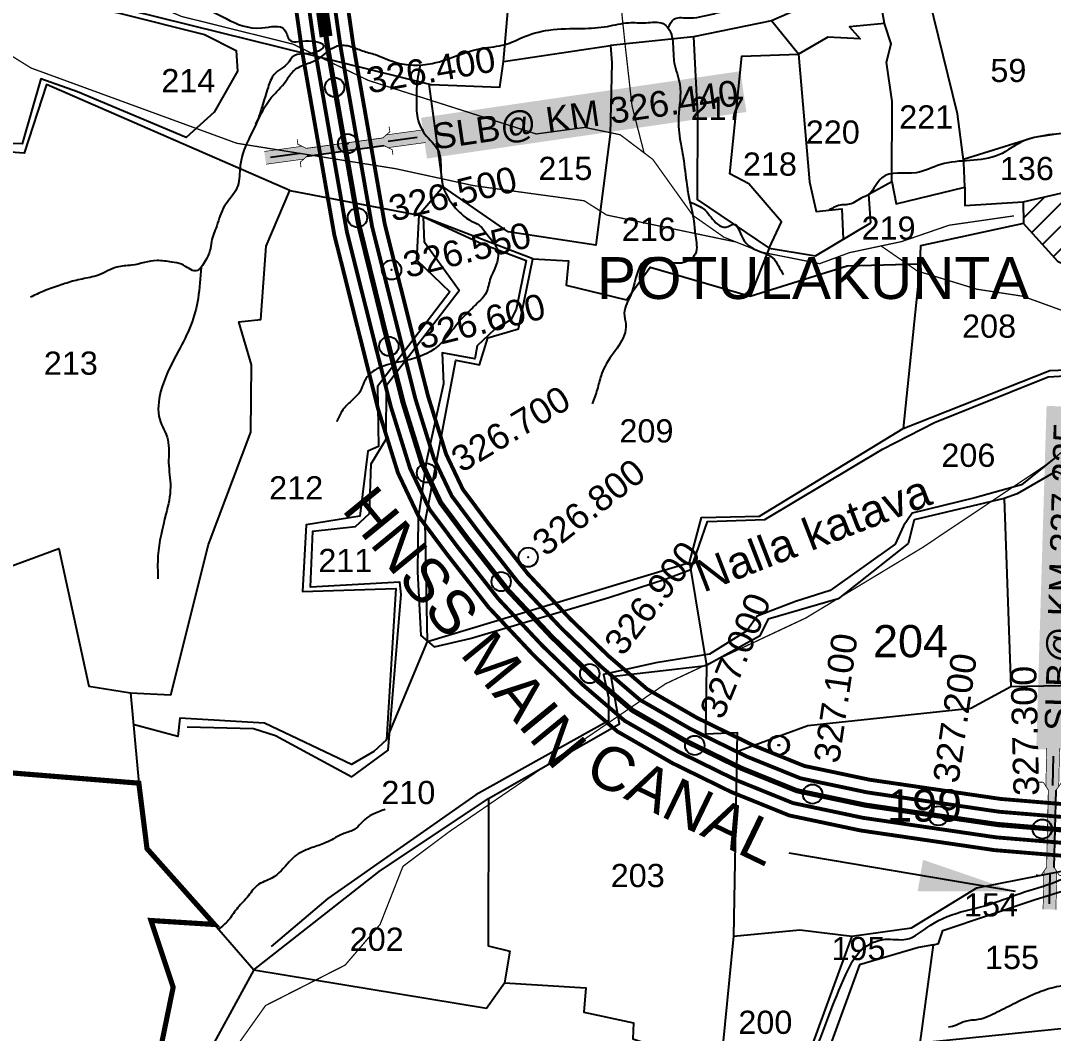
# Model space of a CAD drawing. Header units: feet. Extents: x 788859 to 794437, y 1564731 to 1569692.
# Drawn here: x 791154 to 791956, y 1566465 to 1567251 of the extents above; entities that cross this region are included whole.
import ezdxf
from ezdxf.enums import TextEntityAlignment as Align

# ---------------------------------------------------------------- set-up
doc = ezdxf.new("R2010")
doc.units = ezdxf.units.FT
doc.header["$LTSCALE"] = 15
doc.header["$MEASUREMENT"] = 0
doc.header["$PDMODE"] = 32
doc.header["$PDSIZE"] = 15
doc.linetypes.add('ACAD_ISO02W100', pattern=[15, 12, -3])
doc.linetypes.add('HIDDEN2', pattern=[0.1875, 0.125, -0.0625])
for name, color, linetype in [('CANAL1', 7, 'Continuous'), ('CSMark', 72, 'Continuous'), ('HILL', 17, 'Continuous'), ('PLOT', 7, 'Continuous'), ('PLOT NO', 7, 'Continuous'), ('ROADS', 6, 'Continuous'), ('STRUCTURE', 5, 'Continuous'), ('TANKS-STREAM', 4, 'Continuous'), ('text2', 7, 'Continuous'), ('VILLAGE', 30, 'Continuous'), ('VILLAGE STONES', 240, 'Continuous')]:
    doc.layers.add(name, color=color, linetype=linetype)
doc.styles.get("Standard").update_dxf_attribs({"font": 'arial.ttf'})
doc.dimstyles.get("Standard").update_dxf_attribs({"dimtxt": 0.18, "dimasz": 30, "dimexe": 0.18, "dimexo": 0.0625, "dimgap": 0.09, "dimtad": 0, "dimtih": 1, "dimtoh": 1, "dimdec": 4, "dimzin": 0, "dimdsep": 46, "dimtxsty": 'Standard', "dimcen": 0.09, "dimadec": 0, "dimazin": 0, "dimtfac": 1, "dimtdec": 4, "dimtofl": 0, "dimtmove": 0, "dimatfit": 3, "dimfxl": 1, "dimtolj": 1, "dimtzin": 0, "dimarcsym": 0})

# ---------------------------------------------------------------- blocks, each defined once
blk = doc.blocks.new('SLB')
at = {"layer": 'STRUCTURE'}
h = blk.add_hatch(dxfattribs=at)
h.set_pattern_fill('DOTS', color=6, scale=20, angle=320.3722479339738, style=0)
h.set_pattern_definition([(320.3722479339738, (-159.4326987297973, -72.95644191955216), (1.278624159801223, 0.5641323053793466), [0, -1.25])])
h.paths.add_polyline_path([(769699.5186717048, 1706871.072614055), (769699.5186717047, 1706861.072614055), (769729.1055765299, 1706861.072614055), (769732.1055765299, 1706863.072614055), (769792.1055765299, 1706863.072614054), (769795.1055765299, 1706861.072614054), (769824.692481355, 1706861.072614054), (769824.6924813552, 1706871.072614054), (769795.10557653, 1706871.072614054), (769792.10557653, 1706869.072614054), (769732.10557653, 1706869.072614055), (769729.10557653, 1706871.072614055)])
at = {"layer": 'STRUCTURE', "color": 6, "linetype": 'ACAD_ISO02W100', "ltscale": 0.5, "const_width": 0.5}
for points in [[(769699.5186717048, 1706871.072614055), (769729.10557653, 1706871.072614055)], [(769795.10557653, 1706871.072614054), (769824.6924813552, 1706871.072614054)], [(769699.5186717047, 1706861.072614055), (769729.1055765299, 1706861.072614055)], [(769795.1055765299, 1706861.072614054), (769824.692481355, 1706861.072614054)]]:
    blk.add_lwpolyline(points, dxfattribs=at)
at = {"layer": 'STRUCTURE', "color": 6, "const_width": 0.6280741461245082}
for points in [[(769726.10557653, 1706877.072614055), (769726.10557653, 1706873.072614055), (769732.10557653, 1706869.072614055), (769792.10557653, 1706869.072614054), (769798.10557653, 1706873.072614054), (769798.10557653, 1706877.072614054)], [(769726.1055765299, 1706855.072614055), (769726.1055765299, 1706859.072614055), (769732.1055765299, 1706863.072614055), (769792.1055765299, 1706863.072614054), (769798.1055765299, 1706859.072614054), (769798.1055765299, 1706855.072614054)]]:
    blk.add_lwpolyline(points, dxfattribs=at)
at = {"layer": 'STRUCTURE', "color": 6}
blk.add_lwpolyline([(769732.1055765299, 1706863.072614055), (769792.1055765299, 1706863.072614054)], dxfattribs=at)
blk.add_lwpolyline([(769732.1055765299, 1706863.072614055), (769792.1055765299, 1706863.072614054)], dxfattribs=at)
at = {"layer": 'STRUCTURE', "color": 0}
blk.add_circle((769762.10557653, 1706866.072614054), 1.244237561477348, dxfattribs=at)
for points in [[(769703.7546974146, 1706866.04706475), (769726.6638708343, 1706866.04706475)], [(769818.6333223742, 1706865.844362141), (769795.7241489545, 1706865.844362142)]]:
    blk.add_leader(points, dimstyle='Standard', override={"dimasz": 10, "dimgap": 0.09, "dimtad": 0}, dxfattribs=at)

msp = doc.modelspace()

# ---------------------------------------------------------------- hatches: boundary and pattern name
at = {"layer": 'VILLAGE'}
h = msp.add_hatch(dxfattribs=at)
h.set_pattern_fill('ANSI31', color=256, scale=100)
h.set_pattern_definition([(45, (0, 0), (-8.838834764831843, 8.838834764831844), [])])
edge = h.paths.add_edge_path()
edge.add_line((791969.2925408706, 1567059.492332951), (791975.2032481574, 1567047.000745082))
edge.add_line((791975.2032481574, 1567047.000745082), (791991.3102264665, 1567037.14497534))
edge.add_line((791991.3102264665, 1567037.14497534), (792014.1220254174, 1567036.25867225))
edge.add_line((792014.1220254174, 1567036.25867225), (792017.6704561395, 1567014.101816585))
edge.add_line((792017.6704561395, 1567014.101816585), (792007.464955907, 1566982.035612505))
edge.add_line((792007.464955907, 1566982.035612505), (792046.8901359229, 1566985.056042517))
edge.add_line((792046.8901359229, 1566985.056042517), (792052.0281978004, 1566988.339765701))
edge.add_spline(control_points=[(792052.0281978003, 1566988.339765701), (792047.5418798048, 1566995.931694127), (792059.1386036922, 1567015.30539745), (792057.1364953258, 1567038.859553243), (792062.7096924369, 1567056.503252617), (792072.4836606074, 1567066.31831308), (792077.5280827177, 1567067.898106252), (792079.9041040197, 1567068.337175353)], knot_values=[72.35722981926803, 72.35722981926803, 72.35722981926803, 72.35722981941217, 102.598049199164, 122.1961009856468, 145.8009485001691, 154.8066159166501, 162.0997855718149, 162.0997855718149, 162.0997855718149, 162.0997855718149], degree=3, periodic=0)
edge.add_line((792079.9041040199, 1567068.337175353), (792088.979748823, 1567093.112318533))
edge.add_line((792088.979748823, 1567093.112318533), (792107.0914721154, 1567122.121110689))
edge.add_line((792107.0914721154, 1567122.121110689), (792115.1999320717, 1567129.890619769))
edge.add_line((792115.1999320717, 1567129.890619769), (792116.3613243519, 1567132.864479352))
edge.add_line((792116.3613243519, 1567132.864479352), (792121.0756413412, 1567145.793666736))
edge.add_spline(control_points=[(792121.075641341, 1567145.793666736), (792116.482153021, 1567148.82698942), (792108.0058679711, 1567154.445426974), (792096.9976264732, 1567164.657847418), (792088.8343858654, 1567171.310607485), (792081.5472347799, 1567178.835676662), (792079.3248036775, 1567178.03862277), (792079.2324862011, 1567177.998179806)], knot_values=[0.3208988009784841, 0.3208988009784841, 0.3208988009784841, 0.3208988009784841, 16.92725908593752, 30.99063875119054, 43.78759196857929, 53.05948131607946, 53.46836143048316, 53.46836143048316, 53.46836143048316, 53.46836143048316], degree=3, periodic=0)
edge.add_spline(control_points=[(792075.0016031312, 1567171.09363557), (792075.1137916285, 1567171.170786728), (792077.8881755163, 1567173.089782964), (792080.4818718758, 1567175.062015357), (792082.9709756046, 1567176.954716091)], knot_values=[0, 0, 0, 0, 0.3985503155688583, 9.883282358289678, 9.883282358289678, 9.883282358289678, 9.883282358289678], degree=3, periodic=0)
edge.add_spline(control_points=[(792063.2263873619, 1567168.075794687), (792065.1540751058, 1567167.890421048), (792069.3972539182, 1567167.482381155), (792073.0744442241, 1567169.768843364), (792074.9906632267, 1567171.086113704)], knot_values=[9.896235888334772, 9.896235888334772, 9.896235888334772, 9.896235888334772, 15.56248419973984, 22.36864219817531, 22.36864219817531, 22.36864219817531, 22.36864219817531], degree=3, periodic=0)
edge.add_line((792074.9998168587, 1567171.09086264), (792074.9769598226, 1567171.055380387))
edge.add_spline(control_points=[(792074.9769598224, 1567171.055380387), (792073.9987895318, 1567168.863446371), (792072.9990036201, 1567167.024274426), (792071.5878259708, 1567165.794238803)], knot_values=[61.43774692683471, 61.43774692683471, 61.43774692683471, 61.43774692703061, 67.69600858874986, 67.69600858907394, 67.69600858907394, 67.69600858907394], degree=3, periodic=0)
edge.add_spline(control_points=[(792002.1275881523, 1567164.669645388), (792004.2997297032, 1567164.590543736), (792012.3873074382, 1567164.07402044), (792024.8142600809, 1567161.398692723), (792040.2256085341, 1567162.716846749), (792054.4669799805, 1567164.828009577), (792067.5968788964, 1567162.315578922), (792071.5878259708, 1567165.794238803)], knot_values=[67.69600858874986, 67.69600858874986, 67.69600858874986, 67.69600858874986, 74.22927470036817, 92.07704567694498, 105.5636021330027, 119.7799894398232, 137.4789595744671, 137.4789595744671, 137.4789595744671, 137.4789595747912], degree=3, periodic=0)
edge.add_line((792071.5878259705, 1567165.794238802), (792060.4305912307, 1567148.474240766))
edge.add_line((792060.4305912307, 1567148.474240766), (792028.5228036324, 1567150.528089877))
edge.add_line((792028.5228036324, 1567150.528089877), (792002.2223631912, 1567159.859979267))
edge.add_line((792002.2223631912, 1567159.859979267), (791999.776221194, 1567126.427789639))
edge.add_line((791999.776221194, 1567126.427789639), (791932.061104014, 1567110.943553292))
edge.add_line((791932.061104014, 1567110.943553292), (791932.4639791066, 1567094.014496785))
edge.add_line((791932.4639791066, 1567094.014496785), (791959.2896819945, 1567064.261736799))
edge.add_line((791959.2896819945, 1567064.261736799), (791969.2925408706, 1567059.492332951))
h.paths.add_polyline_path([(791996.8125587362, 1566979.674864567), (792067.8476883405, 1566979.674864567), (792067.8476883405, 1567017.967838646), (791996.8125587362, 1567017.967838646)], flags=9)
h.paths.add_polyline_path([(792005.9129083856, 1567087.525449487), (792076.9565645929, 1567087.525449487), (792076.9565645929, 1567125.844003375), (792005.9129083856, 1567125.844003375)], flags=24)
h.paths.add_polyline_path([(792072.5653097144, 1567135.040223381), (792143.6089659217, 1567135.040223381), (792143.6089659217, 1567173.358777268), (792072.5653097144, 1567173.358777268)], flags=9)

# ---------------------------------------------------------------- linework, layer by layer
at = {"layer": 'CANAL1', "color": 1, "const_width": 3}
for points in [[(791274.7842579533, 1567821.223731215), (791279.9202526471, 1567792.40156275), (791309.1723630036, 1567630.954361478), (791334.150621703, 1567490.000133381), (791352.4013558332, 1567368.838845611), (791372.6418672767, 1567227.057014778), (791397.5081179168, 1567085.324013167), (791416.4391082356, 1567009.908705946), (791431.6140383123, 1566949.681637852), (791446.9727769133, 1566900.300087129), (791462.845762929, 1566866.954203347), (791485.0945263978, 1566837.161178687), (791517.2132270415, 1566796.167989349), (791551.9469321715, 1566759.215240424), (791583.7534612084, 1566728.424117337), (791617.2327434224, 1566699.761901383), (791659.9961194623, 1566675.131095794), (791705.4715140429, 1566652.832174401), (791750.5723430567, 1566634.583737533), (791805.9863861491, 1566622.895057463), (791910.0153888372, 1566607.638177407), (791970.7999985751, 1566602.593557953)], [(791319.2897459528, 1567799.47590757), (791348.5452703004, 1567638.009863922), (791373.6273016689, 1567496.470038699), (791391.9780982988, 1567374.644465249), (791412.1502882792, 1567233.341216302), (791436.656497895, 1567093.660381533), (791455.2354500963, 1567019.647487094), (791470.1343417052, 1566960.516038374), (791484.3187606849, 1566914.910170371), (791497.262377901, 1566887.718288833), (791516.8667301803, 1566861.466360193), (791547.5906004773, 1566822.25339681), (791580.4466056953, 1566787.298309037), (791610.6963879967, 1566758.014234402), (791640.420592933, 1566732.566807677), (791678.8045755237, 1566710.458440646), (791721.7992219389, 1566689.375957479), (791762.2928231993, 1566672.991670487), (791813.023196367, 1566662.290933477), (791914.5761867008, 1566647.397185073), (791971.989264203, 1566642.632374887)]]:
    msp.add_lwpolyline(points, dxfattribs=at)
at = {"layer": 'CANAL1', "color": 5, "const_width": 3}
for points in [[(791284.7604705796, 1567822.241238208), (791289.7626259736, 1567794.170148955), (791319.0155898278, 1567632.718237089), (791344.0197916945, 1567491.61760971), (791362.2955414496, 1567370.29025052), (791382.5189725274, 1567228.628065159), (791407.2952129113, 1567087.408105259), (791426.1381937008, 1567012.343401233), (791441.2441142547, 1566952.390237679), (791456.3092728562, 1566903.952607939), (791471.449916672, 1566872.145224719), (791493.0375773434, 1566843.237474063), (791524.8075704, 1566802.689341215), (791559.0718505534, 1566766.236007577), (791590.4891929048, 1566735.821646604), (791623.0297058003, 1566707.963127956), (791664.6982334777, 1566683.962932007), (791709.5534410169, 1566661.96812017), (791753.5024630923, 1566644.185720771), (791807.7455887035, 1566632.744026466), (791911.1555883031, 1566617.577929324), (791971.0973149821, 1566612.603262187)], [(791309.4473726264, 1567797.707321365), (791338.7020434762, 1567636.245988311), (791363.7581316774, 1567494.85256237), (791382.0839126824, 1567373.19306034), (791402.2731830286, 1567231.770165921), (791426.8694029005, 1567091.576289441), (791445.5363646311, 1567017.212791807), (791460.5042659511, 1566957.807437941), (791474.982264742, 1566911.257649561), (791488.658224158, 1566882.527267461), (791508.9236792347, 1566855.390064816), (791539.9962571182, 1566815.732044945), (791573.3216873147, 1566780.277541884), (791603.9606562994, 1566750.616705136), (791634.6236305555, 1566724.365581103), (791674.1024615084, 1566701.626604433), (791717.7172949649, 1566680.24001171), (791759.3627031636, 1566663.389687249), (791811.2639938125, 1566652.441964474), (791913.4359872349, 1566637.457433157), (791971.691947796, 1566632.622670653)]]:
    msp.add_lwpolyline(points, dxfattribs=at)
at = {"layer": 'CANAL1', "color": 1, "linetype": 'HIDDEN2', "ltscale": 5, "const_width": 4}
msp.add_lwpolyline([(791382.6512206573, 1567298.460418503), (791392.396077778, 1567230.19911554), (791416.238014875, 1567094.304510523), (791435.837279166, 1567014.77809652), (791450.8741901029, 1566955.09883781), (791465.6457687991, 1566907.60512875), (791480.054070415, 1566877.33624609), (791500.980628289, 1566849.31376944), (791527.0354686296, 1566816.059902321), (791532.4019137591, 1566809.21069308), (791566.196768934, 1566773.25677473), (791597.2249246021, 1566743.21917587), (791628.826668178, 1566716.16435453), (791669.400347493, 1566692.79476822), (791713.6353679909, 1566671.10406594), (791732.3046446139, 1566663.550211094), (791756.432583128, 1566653.78770401), (791809.504791258, 1566642.59299547), (791912.295787769, 1566627.51768124), (791929.0740231642, 1566626.125226587), (791971.3946313891, 1566622.61296642)], dxfattribs=at)
at = {"layer": 'CANAL1', "color": 5, "linetype": 'HIDDEN2', "ltscale": 5, "const_width": 4}
msp.add_lwpolyline([(791062.1225635114, 1566324.593911679), (791257.4764552151, 1566428.043865058), (791272.4863613094, 1566501.323794245), (791255.2341583843, 1566553.030821178), (791304.5751216835, 1566549.928489761), (791252.1668504074, 1566608.795936451), (791245.8368159572, 1566659.628566665), (791054.1152204083, 1566675.068424717)], dxfattribs=at)
at = {"layer": 'CSMark', "color": 2}
for p in [(791408, 1567156), (791742, 1566689), (791947, 1566624)]:
    msp.add_point(p, dxfattribs=at)
at = {"layer": 'CSMark', "color": 3}
msp.add_point((791527.0354686296, 1566816.059902321), dxfattribs=at)
at = {"layer": 'HILL'}
for points in [[(791146.0298040496, 1567286.441080642), (791165.2384718875, 1567270.746381885), (791229.7430755935, 1567257.437118707), (791296.6705121475, 1567240.629399717), (791321.3545951304, 1567228.301217275), (791322.43411216, 1567212.250663208), (791304.2952326019, 1567180.463921894), (791282.6558740798, 1567160.756127026), (791198.3165949136, 1567196.168992773), (791169.7309091343, 1567206.419852679), (791155.3877386744, 1567155.93232754), (791114.4098709245, 1567156.862615384)], [(791283.4311805912, 1566703.33989362), (791334.7667990846, 1566702.048716935), (791351.9402873302, 1566696.699599964), (791411.0517960805, 1566664.510938914), (791439.2835050451, 1566685.28950287), (791449.331806713, 1566806.053189556), (791448.4416261192, 1566815.645877294), (791379.1295233506, 1566811.67137158), (791380.9525413637, 1566855.290721437), (791414.0815532341, 1566858.894728845), (791424.9059097788, 1566869.051629525), (791426.2181684347, 1566907.385772988), (791437.7239116381, 1566926.558640905), (791438.0516956651, 1566968.496791776), (791494.4964044606, 1567042.037578791), (791467.5994051127, 1567079.388811143), (791466.6429736328, 1567099.191086177), (791512.3890718158, 1567078.346107798), (791546.4766417231, 1567065.324085198), (791538.7682023356, 1567027.251660978), (791534.4201996031, 1567019.352527254), (791522.0755388328, 1567011.929901027), (791508.4713791644, 1566999.103094063), (791506.5645442309, 1566988.943142758), (791481.333666679, 1566993.678511784), (791482.388975509, 1566969.459111174), (791468.9550689596, 1566909.97102445), (791462.6542068241, 1566865.183285532), (791462.0442890569, 1566823.767554052), (791464.7503781931, 1566774.128254967), (791474.9809068257, 1566765.442212735), (791502.8590131586, 1566771.828999521), (791610.6243731403, 1566803.603080745), (791655.1266675456, 1566818.164930212), (791674.2012827372, 1566825.338539786), (791687.2700822391, 1566862.702670479), (791731.7140041464, 1566864.300892488), (791822.9520893695, 1566918.846662975), (791863.4004886282, 1566939.466747004), (791951.5455798248, 1566975.123205092), (792026.6519013812, 1566979.379435949)], [(791956.2022832677, 1566911.647494969), (791930.8562711251, 1566891.300594336), (791894.7266883501, 1566881.153760715), (791846.0567472635, 1566869.194093674), (791839.1934885612, 1566859.338747194), (791832.8181640726, 1566845.204595237), (791782.250368437, 1566809.275563879), (791755.3496272622, 1566800.733053515), (791725.6282970515, 1566789.334853855), (791717.6739216566, 1566777.913469451), (791688.7447361778, 1566759.641603386), (791647.0057808585, 1566752.917112503), (791606.4507395362, 1566743.975275434), (791610.3916387805, 1566726.101618101), (791610.3152982473, 1566708.011772022), (791507.4835368912, 1566650.539537757), (791392.5084250462, 1566570.071088289), (791348.5894814377, 1566532.934162286)]]:
    msp.add_lwpolyline(points, dxfattribs=at)
at = {"layer": 'PLOT'}
for points in [[(791168.0666747994, 1567277.550133553), (791472.5607934424, 1567201.868184083), (791525.9485648196, 1567199.8022482), (791528.8962943328, 1567219.67993569), (791534.5092592702, 1567285.84526661), (791376.9489837107, 1567290.713349023), (791255.3132085768, 1567331.462004038), (791194.02924589, 1567404.625034303), (791190.5245535993, 1567467.183456208), (791187.6915873097, 1567499.296203376)], [(791867.8342270541, 1567417.612360192), (791873.9118626663, 1567310.966989218), (791736.7264732708, 1567251.350343111), (791676.4123802048, 1567238.804815771), (791611.8652897748, 1567232.066350609)], [(791168.1922723134, 1567327.722862137), (791183.9220568106, 1567312.329727574), (791168.0666747994, 1567277.550133553), (791150.5456209658, 1567287.648901517), (791103.3590763645, 1567152.546580673), (791115.806472158, 1567113.145871251), (791119.7894783039, 1566968.488867548), (791121.1307676199, 1566919.775185858), (791131.0246373889, 1566822.264371976), (791183.7968605666, 1566841.688354545), (791207.0223689006, 1566734.990306897), (791239.2656182295, 1566729.655891593), (791245.8368159572, 1566659.628566665)], [(791824.5335812557, 1567249.170755499), (791821.6251762039, 1567265.265103193), (791841.9603366365, 1567265.415015236), (791842.3993260304, 1567281.558792412), (791855.2812972475, 1567284.779646346), (791877.7146985765, 1567296.615301376), (791873.9118626663, 1567310.966989218)], [(791886.7480891019, 1567122.311973434), (791886.0707453205, 1567141.423503947), (791881.0917870032, 1567179.234712753), (791855.2812972475, 1567284.779646346)], [(791735.0768522487, 1567074.913068648), (791744.5793274189, 1567095.239049071), (791719.171311486, 1567124.675568609), (791704.4390842405, 1567132.568049824), (791713.9098590798, 1567223.826961019), (791757.7927476666, 1567225.538411746), (791736.7264732708, 1567251.350343111)], [(791830.201520185, 1567126.625868367), (791830.4687660134, 1567188.819883139), (791826.0744581046, 1567219.290272617), (791829.6931110788, 1567233.492589614), (791824.5335812557, 1567249.170755499), (791797.4097347485, 1567246.594288831), (791805.7693929228, 1567237.265466234), (791780.5130570546, 1567238.598077863), (791757.7927476666, 1567225.538411746)], [(791676.4123802048, 1567238.804815771), (791679.4114722796, 1567177.271965425), (791679.268620155, 1567112.586993381), (791735.0768522487, 1567074.913068648), (791720.1636522274, 1567037.685632853)], [(791528.8962943328, 1567219.67993569), (791611.8652897748, 1567232.066350609), (791612.8764902068, 1567218.757011486), (791611.6706738187, 1567163.416196003), (791600.4840684051, 1567077.192778022), (791532.3363821516, 1567087.537430601), (791481.9661612697, 1567122.483172627), (791471.1351847448, 1567202.222518827)], [(791757.7927476666, 1567225.538411746), (791766.3462192569, 1567126.316122304), (791771.3817566461, 1567103.279818733), (791791.5227023925, 1567105.443531183), (791792.4931739182, 1567081.729646824)], [(791362.9643224988, 1567119.577476743), (791174.1045846804, 1567201.857360109), (791156.7564782221, 1567148.569491739), (791103.3590763645, 1567152.546580673)], [(791977.1060705576, 1567166.292667156), (791940.763045509, 1567160.737262379), (791885.7807405838, 1567143.625858126)], [(791932.061104014, 1567110.943553292), (791999.776221194, 1567126.427789639), (792002.2223631912, 1567159.859979267)], [(791481.9661612697, 1567122.483172627), (791463.210399607, 1567100.502386943), (791461.4460153612, 1567065.682744217), (791487.3014473582, 1567041.014004931), (791431.1047858923, 1566967.537801012), (791431.9229754482, 1566920.823332197), (791423.6463801665, 1566917.408007525), (791417.3432308075, 1566866.841827478), (791375.5654047071, 1566860.087487154), (791372.7412663578, 1566808.295131224), (791445.1584655464, 1566810.713387469), (791438.1169793638, 1566693.295095335), (791428.2040049706, 1566684.176618638), (791410.7736381597, 1566674.225778322), (791343.4180589111, 1566706.068106534), (791277.5487837894, 1566710.031485101), (791276.140326045, 1566695.959957793), (791241.5577709136, 1566705.229093398)], [(791814.0191031136, 1567094.594301005), (791812.3121004796, 1567116.765408236), (791830.201520185, 1567126.625868367)], [(791830.201520185, 1567126.625868367), (791830.201520185, 1567126.625868367), (791833.6969832655, 1567109.164452727), (791886.7480891019, 1567122.311973434), (791886.7480891019, 1567107.93196286), (791932.061104014, 1567110.943553292), (791932.4639791066, 1567094.014496785)], [(791239.2656182295, 1566729.655891593), (791270.5915643096, 1566728.222075806), (791299.8509698242, 1566844.804396329), (791332.6471692307, 1566932.028129928), (791333.2101510585, 1566984.215019718), (791323.4548757803, 1567017.596156268), (791340.504838619, 1567019.478264988), (791344.6892823114, 1567076.362579198), (791362.9643224988, 1567119.577476743), (791463.210399607, 1567100.502386943)], [(791438.1169793638, 1566693.295095335), (791469.9260545392, 1566769.576692978), (791468.0673718404, 1566862.564734058), (791491.9317020345, 1566987.820124738), (791510.1622012507, 1566984.299987916), (791516.7494497789, 1567005.26801041), (791540.4950040493, 1567012.308464453), (791551.7080932837, 1567066.694785809), (791463.210399607, 1567100.502386943)], [(791673.2692321953, 1566831.008880363), (791682.4707548562, 1566865.943076817), (791727.617242713, 1566866.974781961), (791839.0663773051, 1566934.837312042), (791952.912698953, 1566979.791261447), (792007.464955907, 1566982.035612505), (792017.6704561395, 1567014.101816585), (792014.1220254174, 1567036.25867225), (791991.3102264665, 1567037.14497534), (791975.2032481574, 1567047.000745082), (791969.2925408706, 1567059.492332951), (791959.2896819945, 1567064.261736799), (791932.4639791066, 1567094.014496785), (791852.3805163258, 1567076.774070619), (791851.7023700044, 1567057.830492106), (791839.0663773051, 1566934.837312042)], [(791735.0768522487, 1567074.913068648), (791770.9672447229, 1567068.864992643), (791814.0191031136, 1567094.594301005)], [(791551.7080932837, 1567066.694785809), (791579.2027132825, 1567064.974134704), (791577.3965969556, 1567046.028391397), (791624.3544176496, 1567034.751253437), (791642.6483175277, 1567060.127880638), (791720.1636522274, 1567037.685632853), (791795.5169440988, 1567061.083276764), (791851.8757380474, 1567062.673416163)], [(792040.2037737016, 1566693.957161759), (792140.6621226463, 1566707.222302987), (792170.4668541083, 1566759.801020645), (792170.4668541083, 1566831.067871023), (792167.4432845628, 1566841.86262053), (792151.2941729024, 1566869.270546897), (792134.7345620191, 1566886.662689102), (792093.1597785451, 1566914.252638635), (792065.6394772654, 1566885.758887253), (792036.9057354673, 1566891.891751057), (792016.390806069, 1566874.728896706), (791957.5144634584, 1566901.556297254), (791927.5881471826, 1566884.249844845), (791917.4785504831, 1566880.447563095), (791847.4376723096, 1566863.957599142), (791842.9574926181, 1566845.527798607), (791788.6696726023, 1566802.612905548), (791734.2434144323, 1566786.848689069), (791727.5698928514, 1566773.659315661), (791686.4160416209, 1566751.027287527)], [(791917.4785504831, 1566880.447563095), (791922.569864404, 1566734.408879081)], [(791469.9260545392, 1566769.576692978), (791673.2692321953, 1566831.008880363), (791686.4160416209, 1566751.027287527)], [(791335.1848007909, 1566514.681660852), (791432.3234429208, 1566590.941249747), (791517.2470245946, 1566647.733560176), (791618.7550958926, 1566705.733104532), (791612.311100759, 1566742.290355922), (791686.4160416209, 1566751.027287527), (791685.4951269417, 1566697.915849937), (791710.12026508, 1566699.065356001), (791707.4064759843, 1566540.80748747), (791697.1688741506, 1566438.450935889)], [(791707.4064759843, 1566540.80748747), (791758.8260179493, 1566545.671961892), (791799.2611945871, 1566540.862870138), (791845.4726530575, 1566547.355089886), (791896.2569845924, 1566578.373894059), (791995.9954551344, 1566598.102751902), (792040.2037737016, 1566693.957161759), (792037.4229725137, 1566736.804946178), (791922.569864404, 1566734.408879081), (791891.5440682935, 1566717.500568524), (791765.0111939247, 1566704.090386041), (791709.8588736473, 1566683.822000847)], [(791517.2470245946, 1566647.733560176), (791517.0524086384, 1566533.264440223), (791533.649337633, 1566529.119218889), (791529.5816635145, 1566504.684457846)], [(791862.4568076143, 1566534.067579112), (791866.5176601426, 1566535.267957855), (791869.8353606075, 1566545.311884349), (791940.6286200548, 1566568.9871632), (791984.8598110126, 1566582.783761563), (791991.3519585477, 1566584.219020547), (792002.9779546252, 1566577.906298371), (791989.9711884342, 1566521.44700555), (791974.4978154751, 1566505.881950196), (791979.5807027258, 1566470.841317996), (791852.2135880005, 1566457.914065165)], [(791304.5751216835, 1566549.928489761), (791335.1848007909, 1566514.681660852), (791291.8488432313, 1566435.529906041), (791246.6947312444, 1566353.282133798), (791184.7282082661, 1566289.572943032), (791112.2668693761, 1566201.159474265), (791040.6172997218, 1566197.761107153), (791032.5694283474, 1566105.343309116), (790955.0597114279, 1566097.332666182), (790841.6455575837, 1566143.929514477), (790702.7555731743, 1566186.225817408), (790711.9109497836, 1566228.560725847), (790685.753361467, 1566231.957830162), (790724.5192548521, 1566295.203033232)], [(791799.2611945871, 1566540.862870138), (791736.0198367785, 1566367.938877314)], [(791709.3835333367, 1566254.908985136), (791725.5262246769, 1566317.088567942), (791755.6965131203, 1566355.626787018), (791746.5114425301, 1566371.81873088), (791791.44124458, 1566404.524631836), (791850.742532134, 1566446.596698101), (791852.2135880005, 1566457.914065165), (791862.4568076143, 1566534.067579112), (791850.8063340661, 1566532.035377949), (791805.1293672526, 1566518.548525649), (791782.6429982819, 1566456.809839393), (791746.5114425301, 1566371.81873088)], [(791335.1848007909, 1566514.681660852), (791515.6724410648, 1566484.983381537), (791529.5816635145, 1566504.684457846), (791592.8551229241, 1566500.80478468), (791591.0943501084, 1566481.983156278), (791629.653589437, 1566473.715804755), (791629.1255181003, 1566461.22674248), (791697.1688741506, 1566438.450935889), (791712.8292389356, 1566367.799428446), (791736.0198367785, 1566367.938877314), (791654.5194895829, 1566286.090329321), (791606.7210082123, 1566266.109814077), (791577.5599138506, 1566187.006947549), (791490.7800570983, 1566090.176576014)]]:
    msp.add_lwpolyline(points, dxfattribs=at)
at = {"layer": 'ROADS', "linetype": 'HIDDEN2', "ltscale": 10, "const_width": 1}
for points in [[(791164.6152479035, 1567338.113090842), (791198.0340869908, 1567289.983160379), (791278.7621291198, 1567254.766144705), (791365.452684883, 1567233.219225211), (791423.9072162078, 1567205.084441943), (791515.9737418827, 1567175.71364245), (791554.2326946021, 1567163.508380865), (791591.9519090818, 1567168.590587518), (791619.3723899978, 1567162.918256915), (791644.7109184868, 1567143.749964934), (791675.7784220492, 1567100.314717885), (791700.0480465519, 1567083.293305032), (791729.1447414623, 1567071.773357733), (791774.2290143424, 1567062.825904744), (791797.3134663717, 1567071.375584075), (791837.8539145696, 1567079.986123357), (791874.6847156856, 1567092.681143357), (791925.0033056568, 1567099.935375129)], [(791612.8540889809, 1567343.650203928), (791619.1946532252, 1567271.335762477), (791623.1710111272, 1567233.24662394), (791628.5791548202, 1567185.295347941), (791637.9249914921, 1567148.883437071)], [(791709.2562660709, 1567079.647591871), (791608.8975200757, 1567100.5813448), (791591.444143186, 1567111.654195391), (791505.5433996994, 1567123.405047206), (791445.1682760413, 1567136.533103308), (791321.8320522292, 1567156.279793634), (791198.6829197565, 1567201.332479262), (791162.2701330143, 1567214.653676099), (791141.0415747529, 1567227.817540811)], [(791292.9649810751, 1566415.04812939), (791344.2038447552, 1566487.039419285), (791405.9443370011, 1566518.42370755), (791433.0573408094, 1566549.974816827), (791450.7942862099, 1566595.050615871), (791486.6462026385, 1566621.902552454), (791654.5398710697, 1566736.71547587), (791763.5365500594, 1566787.871938869), (791854.1241907345, 1566842.584812546), (791950.3547937955, 1566906.953332962), (792004.0801808782, 1566951.227186712), (792027.1775459149, 1566983.545827511), (792038.3433514679, 1567013.396615205), (792000.7781035807, 1567010.949718217), (791987.5889726924, 1567017.319233896), (791931.9787179073, 1567037.537331097), (791896.333500948, 1567042.989102691), (791849.9786943648, 1567057.163251793), (791821.8831718677, 1567076.594036848)]]:
    msp.add_lwpolyline(points, dxfattribs=at)
at = {"layer": 'STRUCTURE', "color": 94, "const_width": 10}
msp.add_lwpolyline([(791371.2995985718, 1567377.650958249), (791391.1307383863, 1567239.062633444)], dxfattribs=at)
at = {"layer": 'TANKS-STREAM'}
for points in [[(791656.7515177085, 1567245.496371184), (791661.0110643592, 1567252.576559199), (791671.2610504911, 1567253.626584042), (791690.7091952438, 1567256.514304892), (791700.958807193, 1567258.876860789), (791719.6185490405, 1567261.502075428), (791733.2848230338, 1567267.277364597), (791745.8996436985, 1567270.690097869), (791765.8735151154, 1567274.102831141), (791779.2771128679, 1567282.240828738), (791797.6738042919, 1567288.016117907), (791826.980540094, 1567296.782391554), (791851.1594764601, 1567310.695830852), (791877.440571118, 1567327.496838468), (791893.7351042501, 1567344.035339874), (791903.9847161995, 1567356.636095586), (791930.3312928262, 1567381.705820046), (791939.2667752061, 1567397.71930903), (791956.8754379076, 1567430.53380563), (791962.5240996332, 1567449.998923344), (791972.8425611955, 1567465.900912015), (791979.3286437572, 1567474.735519644), (791983.1613969405, 1567480.919592453), (791986.4040640385, 1567490.048585316), (791992.0055787466, 1567501.238884938), (792023.3358944779, 1567553.248671543), (792038.4349139499, 1567563.909992932), (792051.2364517716, 1567595.777270724), (792063.2114200548, 1567618.66015524), (792068.4181720361, 1567632.182046924), (792078.0503825647, 1567642.843368313), (792087.1617308038, 1567648.044072417), (792118.9870902197, 1567673.699211657), (792136.6892985911, 1567674.999387683), (792157.2555011893, 1567682.280312417), (792182.2467881519, 1567687.22095081), (792204.8956915427, 1567687.22095081), (792219.4738487252, 1567684.100619866), (792229.8869785052, 1567676.299563709), (792244.7259410152, 1567664.078000583), (792258.5231789462, 1567652.896547771), (792309.1160448213, 1567610.620387741), (792317.1860426641, 1567599.958913821), (792325.5164716516, 1567587.217219271), (792336.970951828, 1567572.395304093), (792353.1113216963, 1567552.112619098), (792362.0172436446, 1567535.528205798), (792373.1627430047, 1567519.196059873), (792383.1039343495, 1567511.865124149), (792390.6534440855, 1567496.783143258), (792401.0665738657, 1567478.580678893), (792431.2649869923, 1567462.7186534), (792443.7604433823, 1567463.498698003), (792475.2602638674, 1567458.818125322), (792521.0089607772, 1567463.433109583), (792575.6777985771, 1567470.194055425), (792606.6571309555, 1567475.65467271), (792617.0702607355, 1567482.415618551), (792641.8014907362, 1567500.618082917), (792658.4623487112, 1567510.239293991), (792702.0823203591, 1567525.963431271), (792723.429068026, 1567545.466071663), (792739.3090067495, 1567559.507942238), (792756.2306700521, 1567571.989571077), (792760.0691931968, 1567575.784583562), (792783.0442266625, 1567579.27049581), (792792.9368683358, 1567571.469439654), (792797.362326883, 1567555.087282737), (792796.3209764867, 1567539.485322955), (792796.3209764867, 1567517.642396223), (792802.5690788644, 1567493.979314573), (792801.5303477469, 1567474.849155395), (792803.3526173946, 1567456.646843561), (792804.9144558979, 1567441.824928382), (792805.1748870425, 1567426.48288178), (792798.5372604958, 1567385.53008252), (792795.0330397049, 1567362.194180313), (792792.6970172385, 1567348.776162383), (792786.8563997985, 1567329.232338565), (792775.1530881404, 1567292.865085043), (792771.356630677, 1567286.155999812), (792766.1001123993, 1567272.737829351), (792758.5075716551, 1567256.111012375), (792756.1711750061, 1567248.235215926), (792750.9146567283, 1567240.067627274), (792745.9503751232, 1567230.441687732), (792733.669699591, 1567204.652931153), (792729.5813796378, 1567192.693264112), (792726.0771588469, 1567181.608821149), (792722.8648005457, 1567171.399297202), (792704.7416366602, 1567140.634514989), (792701.2374158693, 1567124.007698013), (792697.4409584058, 1567112.631462847), (792694.2286001048, 1567105.922377616), (792689.5561809894, 1567095.421366528), (792678.145854369, 1567076.623420322), (792670.8451761147, 1567051.245735351), (792661.7757363357, 1567022.286312529), (792649.8026389659, 1566994.866692262), (792644.5461206882, 1566975.614508116), (792638.9827726135, 1566957.718936543), (792626.1337135916, 1566945.759269503), (792619.1248978272, 1566927.090669763), (792605.0732156743, 1566902.092329909), (792598.6484990721, 1566883.131937965), (792591.3478208177, 1566872.922566549), (792586.6754017023, 1566856.587541776), (792578.2065251233, 1566846.961449703), (792572.6581443558, 1566837.043717958), (792569.4457860547, 1566832.959999898), (792564.1892677769, 1566827.125986214), (792558.9327494992, 1566817.208254469), (792538.7231429943, 1566785.239848485), (792526.1659464623, 1566776.197188287), (792511.6052646537, 1566764.723053549), (792506.5742522865, 1566759.046861129), (792498.7460521179, 1566750.214767861), (792493.0205817206, 1566743.755059695), (792470.9436924799, 1566717.761261843), (792465.6871742022, 1566706.093387006), (792461.3066175764, 1566696.467294933), (792453.12997767, 1566689.174930358), (792426.4997705724, 1566649.255987633), (792414.8185356925, 1566639.921535232), (792402.2613391604, 1566621.836367366), (792395.5447600684, 1566614.835642464), (792376.2709844443, 1566597.625393613), (792362.2537270978, 1566580.123505091), (792342.9795772911, 1566562.038337226), (792314.0009996986, 1566540.63393772), (792302.612001491, 1566531.883069724), (792290.9307666111, 1566521.090266433), (792282.1700275424, 1566512.63103811), (792270.1969301726, 1566501.254802944), (792257.6397336406, 1566491.920350542), (792235.1535997153, 1566482.586050672), (792196.2161501154, 1566451.202144282), (792187.7472735365, 1566445.6599228), (792169.0575970747, 1566428.449826481), (792150.3387343638, 1566402.363786575), (792139.5338353186, 1566390.112479863), (792132.2331570643, 1566365.90150611), (792122.8883188333, 1566352.191695977), (792116.1717397412, 1566341.398892685), (792114.1275797647, 1566334.981599657), (792113.23590244, 1566289.356769464)], [(790822.1189210383, 1567249.403633144), (790826.7805097804, 1567262.051950437), (790836.8811970234, 1567270.505230044), (790842.6140498517, 1567277.867758974), (790852.9979933829, 1567307.682881879), (790854.3630117967, 1567330.861066815), (790854.6357909698, 1567339.314346422), (790859.8384269418, 1567365.086782162), (790862.0221570577, 1567385.810892476), (790866.1172122991, 1567404.353348906), (790870.4850467136, 1567416.078880541), (790883.8617033132, 1567425.622758292), (790903.8285035524, 1567432.161957056), (790927.2676424684, 1567439.529638748), (790944.4662009536, 1567440.075090351), (790963.4193020216, 1567435.533168539), (790985.7366892116, 1567428.524964552), (791001.6383208776, 1567428.17079214), (791032.4616756884, 1567424.551041937), (791064.8158178851, 1567432.801173784), (791081.3523279459, 1567442.350245866), (791093.9098986606, 1567437.714669891), (791112.1677683106, 1567417.793788924), (791114.7466353358, 1567412.427588458), (791122.6976430867, 1567402.983161055), (791129.5739981828, 1567392.465371534), (791140.5334346746, 1567378.513189309), (791164.3748582639, 1567353.389011208), (791171.2456006198, 1567342.408594529), (791195.2924505002, 1567314.957705365), (791199.0709471949, 1567300.202903918), (791210.4071856446, 1567287.5068162), (791233.502114789, 1567277.046225882), (791269.9157022176, 1567267.095242334), (791288.4661827227, 1567264.006942944), (791313.5435317017, 1567253.026678796), (791341.3688782768, 1567245.820799418), (791358.8888596834, 1567244.448171067), (791362.7440638274, 1567236.494278639), (791375.2791835814, 1567235.772043364), (791389.2605193905, 1567231.437869059), (791383.2339331589, 1567226.862847974), (791365.1545486469, 1567223.251061474), (791362.0207687084, 1567218.9170397), (791350.9322391923, 1567209.767150061), (791346.1112695532, 1567199.654178369), (791341.5118160602, 1567184.843855562), (791338.1370624762, 1567174.490037091), (791331.146581663, 1567159.561350066), (791326.0842641958, 1567146.558827149), (791324.3109561355, 1567136.417458164), (791321.9697514551, 1567121.583061913), (791312.3274379942, 1567107.617609474), (791306.3012259454, 1567092.20722889), (791302.2031772424, 1567079.927246311), (791300.9979348327, 1567072.94436756), (791297.6231812488, 1567065.239253534), (791290.150378962, 1567057.293292728), (791279.0614752632, 1567062.34985484), (791271.347699331, 1567064.0353247), (791260.0178219868, 1567065.239253534), (791240.2512477741, 1567061.627467034), (791228.6803967846, 1567060.182691422), (791214.45808733, 1567053.922353008), (791208.0427252946, 1567052.168244104), (791195.7489533687, 1567049.519539658), (791184.1781023792, 1567045.907753159), (791172.1253040987, 1567041.573731384), (791161.7596955188, 1567036.758016052)], [(791336.7113085736, 1567171.074171216), (791348.8903243118, 1567191.940217533), (791359.8389095059, 1567204.354427577), (791365.3132021029, 1567211.891604741), (791374.782643166, 1567217.507498797), (791384.276780286, 1567221.293018344), (791399.812096762, 1567231.785945278), (791410.0209227991, 1567231.490339795), (791419.3421875213, 1567228.091334332), (791429.4028372176, 1567225.135584562), (791444.642549377, 1567219.223932493), (791473.4879179357, 1567218.199532893), (791495.4842467338, 1567225.287200584), (791512.2771911947, 1567230.012159847), (791530.0180199955, 1567232.902777896), (791543.2613879477, 1567238.281029222), (791564.0752994795, 1567244.1873427), (791589.8557377127, 1567245.368696914), (791609.4868577954, 1567247.022440283), (791626.0433188031, 1567249.857537866), (791639.2886372822, 1567249.857537866), (791652.6469589304, 1567249.154063929), (791656.6679260014, 1567245.610306349), (791660.452409619, 1567231.435123497), (791661.3983434322, 1567218.67741317), (791665.6557939564, 1567202.139674421), (791664.7263241812, 1567176.627304392), (791666.1455990835, 1567157.25446806), (791668.2743243456, 1567145.441841105), (791671.1124999675, 1567123.942872249), (791673.0047417763, 1567113.075176134), (791676.552367758, 1567095.592506544), (791677.7351592071, 1567084.488539587), (791677.7351592071, 1567070.549627577), (791667.0645917436, 1567063.314309675), (791649.0888558337, 1567066.621948944), (791643.8854714965, 1567067.09449063), (791641.2837793278, 1567066.621948944), (791628.1496783965, 1567040.0159), (791622.5985930581, 1567024.33267123), (791623.7813845072, 1567015.827531012), (791607.6866649257, 1566983.356534695), (791604.6120058505, 1566976.03259616), (791601.5373467754, 1566965.165052576), (791597.7528631578, 1566954.061085619)], [(791464.2437576838, 1567216.958431875), (791461.3464383602, 1567198.55168279), (791461.3464383602, 1567192.480483076), (791461.7516782018, 1567177.909786798), (791467.8295274605, 1567163.339090521), (791478.113317432, 1567150.848412633), (791480.1766521791, 1567135.657818937), (791481.9661612697, 1567122.483172627), (791493.8333527531, 1567103.698625119), (791502.6475999448, 1567096.598144806), (791510.040701321, 1567092.621961248), (791516.864670842, 1567084.385428489), (791521.846179246, 1567078.102537095), (791524.5417768715, 1567072.172712173), (791518.2858166576, 1567050.205167443), (791514.5896401523, 1567038.844490461), (791509.4715694659, 1567033.164075704), (791501.7940892535, 1567025.495569168), (791495.8232562412, 1567019.531293831), (791487.293013703, 1567008.738643071), (791477.6256300025, 1566998.514018533), (791453.4287328678, 1566987.628476267), (791436.3682477914, 1566983.652292709), (791425.2793440926, 1566977.40385173), (791420.4456522423, 1566970.587537059), (791417.8862427165, 1566964.339096079), (791410.7778943593, 1566956.386576432), (791403.3851671659, 1566948.150196205), (791399.4042376416, 1566940.197676558)], [(792121.3419359098, 1567145.617826915), (792107.5109074479, 1567155.376656345), (792096.8781324351, 1567164.581152156), (792087.3087845966, 1567173.077598095), (792079.5141724114, 1567178.098748656), (792074.9769598224, 1567171.055380387), (792071.5878259711, 1567165.794238803), (792053.9934297521, 1567163.873102284), (792039.8167705843, 1567162.811027475), (792026.3488134111, 1567162.102977602), (792008.6278959056, 1567164.22712722), (791985.9449418911, 1567164.581152156), (791940.763045509, 1567160.737262379), (791933.5598630654, 1567158.495512658), (791913.2891427011, 1567147.234235343), (791868.1413831739, 1567139.782323123), (791849.0026874971, 1567133.410026802), (791822.4214983303, 1567129.515752504), (791812.3121004796, 1567116.765408236), (791806.4723358112, 1567113.584935435), (791795.839934981, 1567108.628738859), (791791.3997866595, 1567108.447029382), (791781.4522295194, 1567104.361674958)], [(791673.253778881, 1567110.837674134), (791685.2756885588, 1567104.267108935), (791695.0403597557, 1567093.398802696), (791701.4568443391, 1567091.169559075), (791707.6386295137, 1567093.435524912), (791714.2905618711, 1567082.809323506), (791730.1925773728, 1567071.38382076), (791737.7252488881, 1567067.482377494), (791742.1892482513, 1567061.072863558), (791746.094967057, 1567054.384827634)], [(791294.0995923454, 1567059.953520237), (791291.7780736166, 1567035.878673631), (791286.2498987138, 1567015.170884157), (791276.5754055425, 1566995.153450935), (791262.7545941026, 1566963.401639269), (791262.0634786941, 1566942.003646073), (791268.2827690055, 1566926.12774024), (791268.973884414, 1566908.181070712), (791270.3557410485, 1566889.544197463), (791266.8829516026, 1566868.481467866), (791260.6632871085, 1566836.039452478), (791260.6632871085, 1566818.092630419)], [(791498.8471894332, 1566081.631679752), (791511.6886018403, 1566086.350695347), (791519.232498836, 1566093.078846979), (791528.6626507179, 1566097.923085648), (791534.8594900685, 1566108.418910675), (791538.3622141287, 1566119.991300976), (791552.4284894061, 1566152.440027737), (791569.9413613417, 1566166.70367869), (791578.5632786364, 1566180.698264591), (791589.6098996925, 1566206.265240793), (791606.62024429, 1566248.459644095), (791617.397453817, 1566260.839382085), (791628.1746633439, 1566266.760186027), (791639.7601074581, 1566272.68098997), (791649.4596708689, 1566278.332576328), (791663.200781398, 1566288.559336303), (791690.6826282735, 1566309.551138888), (791704.153953091, 1566321.392746773), (791726.5652504803, 1566338.545948951), (791736.5342254202, 1566353.347882541), (791744.347533945, 1566380.798771706), (791768.350604452, 1566445.270358092), (791794.5145799313, 1566511.089710242), (791806.9258452184, 1566530.366909506), (791825.1017688616, 1566538.450758524), (791841.3469098802, 1566538.503991916), (791860.0537987452, 1566549.238223223), (791887.2512667845, 1566560.635050102), (791903.3044520887, 1566564.743173156), (791929.7812442877, 1566574.061304718), (791957.2440078467, 1566583.072696019), (791980.4612947272, 1566590.626346554), (791997.9737924801, 1566592.349186561), (792004.8729727196, 1566595.529614801), (792011.5251923909, 1566595.593220315), (792023.200440348, 1566602.086778947), (792030.232081256, 1566616.133835584), (792039.65138184, 1566626.603120181), (792054.8405793378, 1566652.062409349), (792060.1427479023, 1566663.290231648), (792079.442716314, 1566674.518206479), (792092.3797082655, 1566682.992077799), (792113.588382524, 1566691.04221742), (792127.586182371, 1566695.279076814), (792143.7901632946, 1566703.648311724), (792162.6658085482, 1566728.222614817), (792180.1034049722, 1566768.228097824), (792176.1569650476, 1566823.171004494), (792163.7100854148, 1566862.736438136), (792139.519242194, 1566893.743686711), (792131.3822656516, 1566918.127020731), (792122.5672700945, 1566930.99607884), (792099.1771108164, 1566945.073794249)], [(791437.0017390673, 1566639.240635914), (791419.0843756553, 1566629.478486003), (791414.6050348023, 1566624.597487313), (791406.0534638513, 1566620.936585764), (791401.5741229984, 1566618.902887153), (791389.3574327044, 1566612.80148626), (791379.1770445509, 1566609.140737242), (791366.5532435018, 1566602.632535614), (791362.4810134039, 1566598.564985861), (791349.0429908449, 1566585.95553587), (791337.6408962436, 1566580.260935711), (791329.9039209853, 1566570.905586534), (791321.7594607894, 1566561.95688556), (791315.243817796, 1566553.008184587), (791307.6373080249, 1566546.402403856)], [(791874.3026751701, 1566470.386146977), (791880.2978300566, 1566472.097242081), (791887.1494890959, 1566474.948813034), (791897.427164746, 1566476.374674777), (791911.98736116, 1566482.078121746), (791926.2620561896, 1566489.207277927), (791944.2478950319, 1566497.47721502), (791957.9515872931, 1566501.754800247), (791974.7431669211, 1566504.190535582)]]:
    msp.add_spline(points, degree=3, dxfattribs=at)
at = {"layer": 'text2', "color": 3}
for p in [(791397.7401395616, 1567199.73895778), (791415.4958482555, 1567098.534722154), (791442, 1567058), (791442, 1567058), (791439.8806887886, 1566998.730406276), (791469.0914562186, 1566900.366447123), (791548, 1566835), (791548, 1566835), (791595.766178187, 1566744.631352608), (791677.2532100615, 1566688.944106412), (791743, 1566689), (791743, 1566689), (791768.6747688281, 1566651.205416488), (791866.368043747, 1566634.253438228)]:
    msp.add_point(p, dxfattribs=at)
at = {"layer": 'text2', "color": 2}
for p in [(791442, 1567058), (791442, 1567058), (791548, 1566835), (791548, 1566835), (791743, 1566689)]:
    msp.add_point(p, dxfattribs=at)

# ---------------------------------------------------------------- block references
at = {"layer": 'STRUCTURE', "color": 0}
for p, rotation in [((258637.5927710366, -227862.8799783883), 7.743305502784613), ((2480832.890764792, 758160.471214927), 88.69404632058729)]:
    msp.add_blockref('SLB', p, dxfattribs=dict(at, rotation=rotation))

# ---------------------------------------------------------------- texts
at = {"layer": 'CSMark', "color": 1}
for s, rotation, p in [('326.400', 9.950943950073952, (791422.7117346087, 1567204.707366215)), ('326.500', 13.84463385502829, (791440.386830206, 1567105.02559677)), ('326.550', 14.14200015587507, (791451.5229264924, 1567061.251814737)), ('326.600', 14.14200015587507, (791462.6050543429, 1567005.884324504)), ('326.700', 30.9593107576618, (791491.0594127022, 1566908.679686161)), ('326.800', 38.07916315754661, (791555.1792938065, 1566842.783537108)), ('326.900', 52.35713711371578, (791613.4431959448, 1566763.442152785)), ('327.000', 67.91464821153527, (791689.6985099163, 1566711.85093029)), ('327.100', 81.65648851819354, (791779.296304531, 1566675.733237872)), ('327.200', 81.65648851819354, (791871.8627325995, 1566660.264176806)), ('327.300', 91.34151056368715, (791934.6476232181, 1566649.720289765))]:
    msp.add_text(s, height=20, rotation=rotation, dxfattribs=at).set_placement(p, align=Align.MIDDLE_LEFT)
at = {"layer": 'PLOT NO'}
for s, height, p in [('59', 18, (791920.6773797022, 1567212.813198307)), ('214', 18, (791284.2113514773, 1567204.892405151)), ('217', 18, (791695.0740361969, 1567183.368421177)), ('221', 18, (791856.9061740476, 1567176.731483208)), ('220', 18, (791784.4060348519, 1567164.97025927)), ('215', 18, (791576.8644473208, 1567136.776655213)), ('218', 18, (791735.5957752607, 1567140.132687311)), ('136', 18, (791934.9902413653, 1567136.657873837)), ('216', 18, (791641.6590845551, 1567089.537780201)), ('219', 18, (791827.6907388192, 1567090.457695922)), ('208', 18, (791905.7183045523, 1567014.335013132)), ('213', 18, (791193.0668119241, 1566985.623606055)), ('209', 18, (791639.7919129857, 1566933.061656473)), ('206', 18, (791889.6265784323, 1566914.124296742)), ('212', 18, (791367.9354743189, 1566888.85750196)), ('211', 18, (791406.1192009124, 1566832.471462715)), ('204', 25, (791844.7239085601, 1566769.848534303)), ('210', 18, (791454.953153103, 1566652.392639417)), ('199', 25, (791855.6073859681, 1566642.296598688)), ('203', 18, (791633.0102261074, 1566587.944695367)), ('154', 18, (791907.1771033378, 1566565.167836639)), ('202', 18, (791430.4475552579, 1566538.485383109)), ('195', 18, (791804.3161797405, 1566531.292370832)), ('155', 18, (791923.4942269115, 1566524.374568427)), ('200', 18, (791732.0410398081, 1566474.038354247))]:
    msp.add_text(s, height=height, dxfattribs=at).set_placement(p, align=Align.MIDDLE_CENTER)
msp.add_text('Nalla katava', height=25, rotation=21.14816668253065, dxfattribs=at).set_placement((791683.8379431126, 1566807.330990223))
at = {"layer": 'STRUCTURE', "color": 5, "char_height": 20, "attachment_point": 1, "bg_fill": 1, "box_fill_scale": 1.3, "bg_fill_color": 7, "bg_fill_true_color": 16777215, "bg_fill_transparency": 4390977}
for s, insert, width, rotation in [('\\pi0.72756;SLB@ KM 326.440', (791471.6240549547, 1567171.000840031), 238.4673942701228, 8.292238202202245), ('\\pi8.6492;SLB@ KM 327.325', (791948.4857387781, 1566691.830571503), 254.5289019525738, 88.283445542492)]:
    msp.add_mtext(s, dxfattribs=dict(at, insert=insert, width=width, rotation=rotation))
at = {"layer": 'VILLAGE'}
msp.add_text('POTULAKUNTA', height=32.5, dxfattribs=at).set_placement((791601.3774402265, 1567035.41711108))
at = {"layer": 'VILLAGE STONES'}
for s, rotation, p in [('HNSS MAIN ', 309.3181930665559, (791402.5492054985, 1566871.711607577)), (' CANAL', 334.2382338751322, (791578.4463388545, 1566668.856521962))]:
    msp.add_text(s, height=33.90428151995604, rotation=rotation, dxfattribs=at).set_placement(p)

# ---------------------------------------------------------------- leaders
msp.add_leader([(791926.3045958224, 1566575.475864307), (791750.4427583587, 1566605.173164541)], dimstyle='Standard', override={"dimasz": 75, "dimgap": 0.09, "dimtad": 0, "dimtfill": 2, "dimtfillclr": 5}, dxfattribs=at)

doc.saveas('drawing.dxf')
